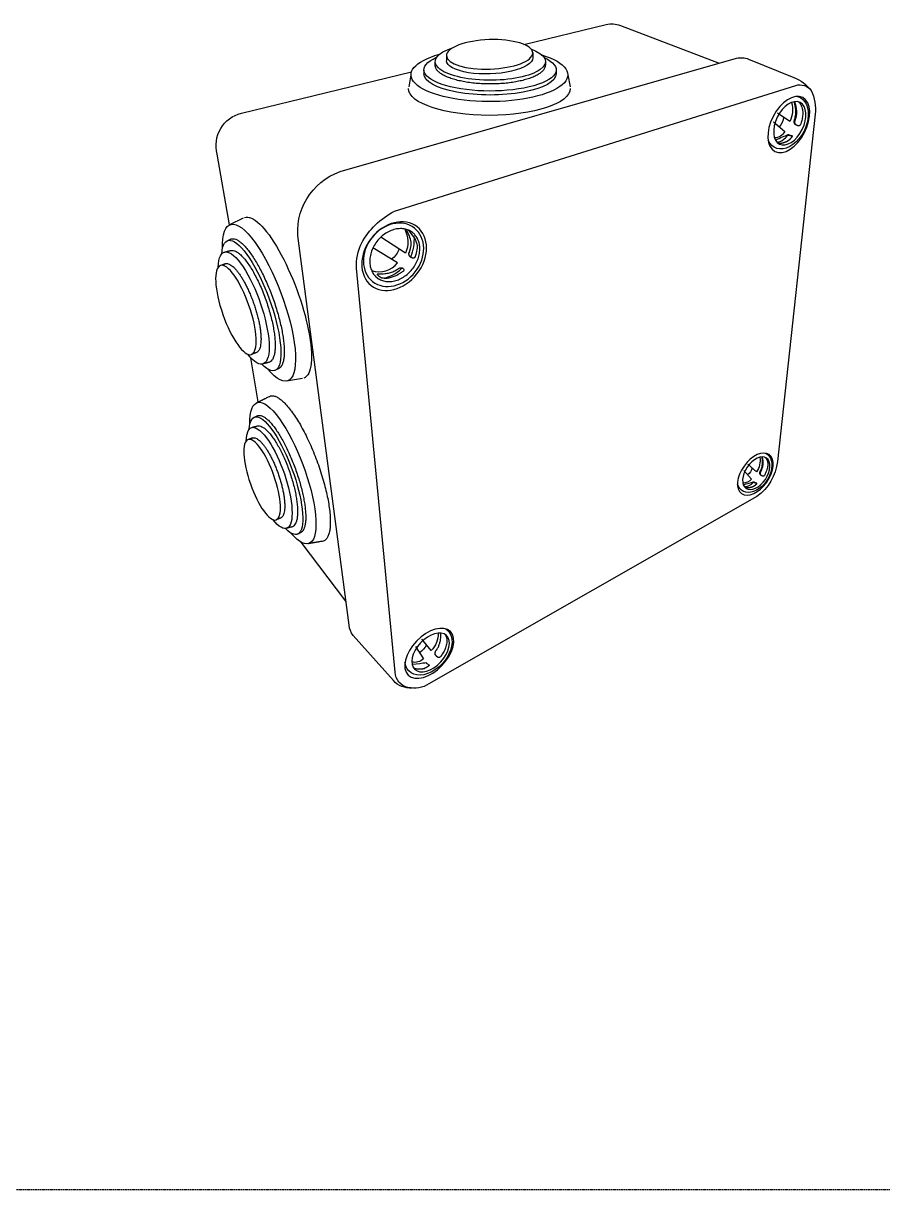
# Model space of a CAD drawing. Header units: millimetres. Extents: x 7106 to 73427, y -466 to 50348.
# Drawn here: x 59652 to 61241, y 16281 to 18412 of the extents above; entities that cross this region are included whole.
import ezdxf

# ---------------------------------------------------------------- set-up
doc = ezdxf.new("R2010")
doc.units = ezdxf.units.MM
doc.linetypes.add('DOTTED', pattern=[3.5, 0.5, -3])
for name, color, linetype in [('CCTV', 7, 'Continuous'), ('piso', 6, 'Continuous'), ('SIMBOLOS', 1, 'Continuous')]:
    doc.layers.add(name, color=color, linetype=linetype)

# ---------------------------------------------------------------- blocks, each defined once
blk = doc.blocks.new('REGISTRO 3D')
blk.add_wipeout([(-262.3, 1861.3), (-93.6, 1925.7), (-69.5, 1931.1), (-63.6, 1931.3), (-44.9, 1929.2), (49.4, 1906.2), (207.2, 1867.8), (235.4, 1861), (266.5, 1870.4), (300.6, 1875.6), (338.8, 1877.5), (369, 1876.4), (417.2, 1870.2), (459.4, 1858.3), (477.1, 1850), (497.8, 1842.4), (523.5, 1827.5), (533.5, 1817), (567.1, 1812), (594.2, 1796.7), (611.6, 1780.5), (618.7, 1767.7), (1198.7, 1626.6), (1244.7, 1603.3), (1269.5, 1574.1), (1285.3, 1516.4), (1277.5, 1464.2), (1239.9, 1245.3), (1251.4, 1234.5), (1259.4, 1215.1), (1262.9, 1193.9), (1263.9, 1173.6), (1263.7, 1164.4), (1265.7, 1152.2), (1266.2, 1146.7), (1274, 1131.2), (1276.7, 1118.8), (1277.9, 1108), (1278.2, 1101.2), (1282.7, 1092.1), (1285.7, 1078.9), (1286.7, 1067.2), (1281.6, 1012.1), (1267.8, 957.2), (1249.4, 907.1), (1230.5, 867.7), (1206.9, 831), (1188.1, 811.3), (1177.1, 804.7), (1166.5, 792.4), (1156.6, 732.7), (1141.6, 641.8), (1157.3, 630.7), (1166.8, 607.3), (1169.8, 581.5), (1169.9, 565.5), (1172, 549.5), (1178, 538.7), (1181.6, 524.3), (1182.9, 508.4), (1188.7, 494.1), (1190.3, 461.6), (1184.5, 420.5), (1173, 376.9), (1162.6, 347.3), (1153, 324.2), (1143.6, 304.8), (1136, 290.9), (1125.4, 273.9), (1113, 257.7), (1102.7, 247.7), (1091.6, 240.8), (1081, 228.5), (1073.5, 221.5), (1059.5, 212.4), (1048.5, 210.3), (1037.4, 200.2), (1031, 195.6), (1020.5, 184.1), (1007.3, 172), (994.9, 163.6), (842.4, -37.3), (836.9, -79.4), (831.5, -119.7), (827, -137.9), (805.3, -168.5), (749.3, -231.1), (695.4, -291.5), (678.9, -331.5), (626, -333.8), (569.6, -325.1), (464.1, -265.2), (-162.8, 93.1), (-494.1, 282.4), (-566.6, 325.2), (-601, 362.2), (-617.4, 392.6), (-629.3, 439), (-640.6, 543.3), (-756.3, 1604.9), (-759.2, 1639.4), (-753.2, 1681.2), (-744.7, 1703.3), (-736.7, 1712.9), (-724.2, 1724.9), (-696.2, 1743.1), (-632.8, 1769.2), (-564.8, 1797), (-530.6, 1810.9), (-506, 1815.7), (-481.1, 1811.2), (-455.1, 1803.8), (-431, 1796.9)])
at = {"layer": 'piso', "color": 1}
for p, q in [((205.4, 1832.1), (205.4, 1814.9)), ((499.5, 1822.1), (499.5, 1806.1)), ((85.7, 1757.2), (77.9, 1716)), ((125.2, 1775.2), (125.2, 1760.8)), ((576.9, 1774.4), (576.5, 1760.2)), ((620.5, 1757.2), (628.2, 1716)), ((1254.2, 1113.2), (1270.5, 1107.1)), ((1141.6, 641.8), (1166.5, 792.4)), ((990.2, 721.8), (1045.1, 713.3)), ((1073.1, 755), (1084.7, 749.4)), ((1161.3, 519.2), (1176, 513.7)), ((842.4, -37.3), (994.9, 163.6)), ((997.8, 195.9), (1008.2, 190.9))]:
    blk.add_line(p, q, dxfattribs=at)
for points in [[(235.4, 1861), (-44.9, 1929.2, 0.1485), (-93.6, 1925.7), (-431, 1796.9)], [(680.7, -307.9), (818, -154.3, 0.131413), (831.5, -119.7), (1004.7, 1191.5, 0.360148), (862.4, 1427.1), (-489.8, 1813.7, 0.161059), (-530.6, 1810.9), (-684.6, 1748.1, 0.141173), (-744.7, 1703.3)], [(1192.5, 1269), (1239.9, 1245.3), (1281.4, 1486.7, 0.421869), (1198.7, 1626.6), (618.7, 1767.7)], [(-692.1, 1586.9, 0.31493), (-689.9, 1601.4, -0.190195), (-688.3, 1665.2)], [(-677, 1662.7, 0.203206), (-671, 1598.2), (-629.6, 1626.5)], [(-615.9, 1596.5), (-654.4, 1563.6, 0.24079), (-619.4, 1541.9)], [(-627.7, 1527.5, -0.22589), (-663.5, 1551, 0.211033), (-667.8, 1551.6), (-679.7, 1548)], [(641.9, 1231.6, 0.220815), (638.9, 1149.6), (723.7, 1203.7)], [(754.8, 1089.8, -0.322081), (666.1, 1116.7), (750.4, 1167.1)], [(719.9, 1064.2, -0.177373), (653, 1096.8, 0.324552), (647.3, 1097.5)], [(-572.8, 392.5, 0.31493), (-572.7, 404.1, -0.190195), (-578.4, 454.1)], [(-569.3, 453.4, 0.203206), (-557.5, 403.7), (-528.3, 430.3)], [(-514.4, 408.4), (-540.8, 378.5, 0.24079), (-511.1, 365.4)], [(-516, 353.2, -0.22589), (-546.5, 367.7, 0.211033), (-550, 367.6), (-558.9, 363.6)], [(527.9, -146, 0.203206), (552.2, -206), (583.7, -167)], [(605.4, -191.8), (578.1, -234.4, 0.24079), (617.8, -245)]]:
    blk.add_lwpolyline(points, format="xyb", dxfattribs=at)
blk.add_lwpolyline([(674.4, -279.7), (806, 1098.4, 0.140325), (789.2, 1182.7, 0.151854), (677.3, 1292.1), (-691.9, 1721, 0.323987), (-744.7, 1703.3, 0.139428), (-758.3, 1623.3), (-629.3, 439, 0.214312), (-559.2, 319.6), (559.2, -319.6, 0.193975), (630.8, -331.6, 0.348835)], format="xyb", close=True, dxfattribs=at)
for centre, radius, start, end in [((-588.3, 1621.7), 62.7, 188.5914, 221.6384), ((768.2, 1196.6), 158.1, 176.3874, 202.5664), ((721.6, 1182.3), 63.5, 197.0977, 236.824), ((-495.5, 431.1), 49.4, 196.5709, 229.6179), ((624.6, -159.6), 62.7, 205.3609, 238.4078), ((622.5, -255.9), 78, 265.4854, 318.2434)]:
    blk.add_arc(centre, radius, start, end, dxfattribs=at)
for centre, major_axis, ratio in [((352.4, 1827.1), (-147.1, 5), 0.340642), ((-668, 1587.7), (-47.3, 91.7), 0.582918), ((-671.3, 1592), (-35, 71), 0.598078), ((678, 1139.3), (-78.6, 99.8), 0.777654), ((680.1, 1143.6), (-71.4, 90.8), 0.817045), ((1217.6, 955.5), (53, 151.6), 0.293761), ((1128.2, 376.9), (47.8, 136.8), 0.293761), ((-554.1, 395.9), (-47, 66.4), 0.582918), ((-557.1, 398.8), (-35.1, 51.6), 0.598078), ((558.1, -215.2), (-71.8, 74.1), 0.582918), ((553.7, -212.1), (-54, 57.9), 0.598078)]:
    blk.add_ellipse(centre, major_axis=major_axis, ratio=ratio, dxfattribs=at)
for centre, major_axis, ratio, start_param, end_param in [((350.3, 1802.7), (188, 0), 0.340701, 2.398993, 7.113303), ((353.1, 1757.2), (267.4, 0), 0.341296, 2.303759, 7.162613), ((350.9, 1774.4), (-225.7, 0), 0.320855, 5.668297, 10.052346), ((352.4, 1810.5), (-147.1, 5), 0.340642, 6.283185, 9.424778), ((350.9, 1760.8), (-225.7, 0), 0.320855, 6.283185, 9.424778), ((353.1, 1710.3), (275.7, 0), 0.331033, 3.141593, 6.283185), ((-662.8, 1594.9), (-42.4, 85.8), 0.671693, 6.159884, 9.934852), ((1087.1, 997.2), (101.3, 273.9), 0.280421, 6.283185, 9.424778), ((1139, 980.5), (98.4, 265.9), 0.288771, 5.577501, 10.09681), ((1165.3, 970.7), (80.6, 221.3), 0.277698, 5.726419, 9.980836), ((1191.3, 962.2), (66.5, 190.4), 0.294634, 5.627588, 10.130904), ((1170.7, 967.5), (66.5, 190.4), 0.294634, 5.625012, 5.67099), ((1057.3, 399.4), (88.8, 240), 0.288771, 5.577501, 10.09681), ((1081, 390.6), (72.8, 199.7), 0.277698, 5.726419, 9.980836), ((1104.5, 383), (60, 171.8), 0.294634, 5.627588, 10.130904), ((1085.9, 387.8), (60, 171.8), 0.294634, 5.625012, 5.67099), ((-550.8, 402), (-42.5, 62.3), 0.671693, 6.159884, 9.934852), ((561.1, -206.9), (-65.4, 69.9), 0.671693, 6.159884, 9.934852)]:
    blk.add_ellipse(centre, major_axis=major_axis, ratio=ratio, start_param=start_param, end_param=end_param, dxfattribs=at)
for points, weights, degree, knots in [([(162.3, 1802.7), (162.3, 1796.4), (162.3, 1790.1), (162.3, 1753.1), (256.3, 1734.6), (350.3, 1716.2), (444.3, 1734.6), (538.3, 1753.1), (538.3, 1790.1), (538.3, 1796.4), (538.3, 1802.7)], [1, 1, 1, 0.866025403784, 1, 0.866025403784, 1, 0.866025403784, 1, 1, 1], 2, [0, 0, 0, 1, 1, 2.047198, 2.047198, 3.094395, 3.094395, 4.141593, 4.141593, 5.141593, 5.141593, 5.141593]), ([(-701.2, 1665), (-727.6, 1643.3), (-709.1, 1590.9), (-708, 1587.8), (-706.1, 1585), (-705, 1583.7), (-703.3, 1583.3), (-698.5, 1582.5), (-694.7, 1585.3), (-691.9, 1587), (-689.2, 1588.7), (-684.3, 1594.4), (-686.9, 1601.5), (-698.7, 1633.7), (-685.3, 1665.2)], [1, 0.815275389397, 1, 0.991398041782, 1, 0.953298447853, 1, 0.919010545397, 1, 1, 1, 0.863218837189, 1, 0.930177268282, 1], 2, [0, 0, 0, 1.235183, 1.235183, 1.497699, 1.497699, 2.111342, 2.111342, 2.921808, 2.921808, 3.921808, 3.921808, 4.980178, 4.980178, 5.73198, 5.73198, 5.73198]), ([(-622.4, 1535), (-637.9, 1534.6), (-652.2, 1540.7), (-662.6, 1552.4), (-663.7, 1553.4), (-665.1, 1553.7), (-666.5, 1553.3), (-670.1, 1552.2), (-673.8, 1551.2), (-677.5, 1550.1), (-677.8, 1550), (-678.4, 1549.8), (-679, 1549.3), (-679.3, 1548.5), (-678.3, 1545.4), (-674.5, 1540.7), (-668.1, 1533.5), (-658.9, 1527.9), (-648.5, 1524.8), (-638.6, 1522.3), (-632.5, 1524.4), (-629.9, 1525.3)], [1, 0.937174384606, 0.937174384606, 1, 0.915485711658, 0.915485711658, 1, 1, 1, 1, 1, 1, 1, 1, 1, 1, 1, 1, 1, 1, 1, 1], 3, [0, 0, 0, 0, 0.875246, 0.875246, 0.875246, 1.893261, 1.893261, 1.893261, 2.893261, 2.893261, 2.893261, 4.018342, 4.643883, 5.384943, 6.288859, 14.111906, 23.461848, 35.146317, 45.548027, 56.346917, 64.577835, 64.577835, 64.577835, 64.577835]), ([(630.9, 1228.4), (600.8, 1207.2), (591.1, 1171.6), (606.2, 1138.1), (606.7, 1136.8), (607.5, 1134.9), (609.2, 1132.7), (611.2, 1131.8), (613.9, 1131.8), (617.1, 1132.7), (620.7, 1134.6), (624.2, 1137.5), (626.9, 1141.4), (627.6, 1145.9), (627.4, 1149.4), (626.6, 1151.2), (626.2, 1151.9), (614.6, 1178.7), (618.6, 1207.7), (637.1, 1230.5)], [1, 0.847772565113, 0.847772565113, 1, 1, 1, 1, 1, 1, 1, 1, 1, 1, 1, 1, 1, 1, 0.902894675465, 0.902894675465, 1], 3, [0, 0, 0, 0, 1.378702, 1.378702, 1.378702, 5.362364, 7.688966, 9.563847, 11.674221, 15.62541, 19.481231, 23.760225, 29.069534, 33.352809, 37.092248, 39.334408, 39.334408, 39.334408, 40.427434, 40.427434, 40.427434, 40.427434]), ([(1245.9, 1191.9), (1240.3, 1194.6), (1234.7, 1197.3), (1199.3, 1210.2), (1141.2, 1106.1), (1083.2, 1001.9), (1060.6, 884.8), (1038, 767.7), (1073.5, 754.8)], [1, 1, 1, 0.866025403784, 1, 0.866025403784, 1, 0.866025403784, 1], 2, [0, 0, 0, 1, 1, 2.047198, 2.047198, 3.094395, 3.094395, 4.141593, 4.141593, 4.141593]), ([(1256.3, 1153), (1246.8, 1155.4), (1237.2, 1157.9), (1204.8, 1169.2), (1155.4, 1079.7), (1105.9, 990.2), (1088.9, 889.3), (1071.8, 788.5), (1104.2, 777.2), (1115.2, 774.3), (1126.1, 771.4)], [1, 1, 1, 0.866025403784, 1, 0.866025403784, 1, 0.866025403784, 1, 1, 1], 2, [0, 0, 0, 1, 1, 2.047198, 2.047198, 3.094395, 3.094395, 4.141593, 4.141593, 5.141593, 5.141593, 5.141593]), ([(1261.8, 1107.4), (1240.9, 1134.9), (1198, 1065.9), (1155.1, 997), (1137.8, 908.3), (1120.6, 819.6), (1148.3, 810), (1156.4, 806.9), (1164.6, 803.9)], [1, 0.849567766743, 1, 0.849567766743, 1, 0.849567766743, 1, 1, 1], 2, [0, 0, 0, 1.111262, 1.111262, 2.222524, 2.222524, 3.333786, 3.333786, 4.333786, 4.333786, 4.333786]), ([(1148.4, 638.5), (1125.1, 650.1), (1101.9, 661.7), (1061.8, 676.5), (996.1, 560.3), (930.4, 444.1), (904.7, 313.1), (878.9, 182.2), (919, 167.3), (945.7, 162.8), (972.5, 158.4)], [1, 1, 1, 0.866025403784, 1, 0.866025403784, 1, 0.866025403784, 1, 1, 1], 2, [0, 0, 0, 1, 1, 2.047198, 2.047198, 3.094395, 3.094395, 4.141593, 4.141593, 5.141593, 5.141593, 5.141593]), ([(1153.7, 590.3), (1148.7, 592.7), (1143.7, 595.1), (1111.7, 606.8), (1059.3, 512.8), (1006.9, 418.8), (986.5, 313.1), (966.2, 207.4), (998.2, 195.8)], [1, 1, 1, 0.866025403784, 1, 0.866025403784, 1, 0.866025403784, 1], 2, [0, 0, 0, 1, 1, 2.047198, 2.047198, 3.094395, 3.094395, 4.141593, 4.141593, 4.141593]), ([(1163.2, 555.2), (1154.5, 557.4), (1145.9, 559.6), (1116.7, 569.8), (1072, 489), (1027.4, 408.2), (1012, 317.2), (996.6, 226.2), (1025.8, 216), (1035.8, 213.4), (1045.7, 210.8)], [1, 1, 1, 0.866025403784, 1, 0.866025403784, 1, 0.866025403784, 1, 1, 1], 2, [0, 0, 0, 1, 1, 2.047198, 2.047198, 3.094395, 3.094395, 4.141593, 4.141593, 5.141593, 5.141593, 5.141593]), ([(1168.1, 514), (1149.2, 538.8), (1110.5, 476.6), (1071.8, 414.3), (1056.2, 334.3), (1040.7, 254.3), (1065.6, 245.6), (1073, 242.8), (1080.4, 240.1)], [1, 0.849567766743, 1, 0.849567766743, 1, 0.849567766743, 1, 1, 1], 2, [0, 0, 0, 1.111262, 1.111262, 2.222524, 2.222524, 3.333786, 3.333786, 4.333786, 4.333786, 4.333786]), ([(-588.4, 452.5), (-606.7, 432.7), (-586.5, 393.8), (-585.3, 391.5), (-583.5, 389.6), (-582.5, 388.7), (-581.1, 388.6), (-577.3, 388.4), (-574.6, 391.1), (-572.7, 392.7), (-570.7, 394.3), (-567.5, 399.3), (-570.3, 404.5), (-583.1, 428.4), (-576.1, 454.5)], [1, 0.815275389397, 1, 0.991398041782, 1, 0.953298447853, 1, 0.919010545397, 1, 1, 1, 0.863218837189, 1, 0.930177268282, 1], 2, [0, 0, 0, 1.235183, 1.235183, 1.497699, 1.497699, 2.111342, 2.111342, 2.921808, 2.921808, 3.921808, 3.921808, 4.980178, 4.980178, 5.73198, 5.73198, 5.73198]), ([(-512.7, 359.7), (-524.8, 357.6), (-536.6, 360.9), (-546, 368.9), (-546.9, 369.5), (-548.1, 369.6), (-549.1, 369.1), (-551.8, 367.9), (-554.6, 366.7), (-557.4, 365.4), (-557.6, 365.3), (-558.1, 365.1), (-558.5, 364.6), (-558.6, 364), (-557.5, 361.7), (-554, 358.4), (-548.2, 353.5), (-540.4, 350.2), (-531.9, 348.9), (-524, 348), (-519.4, 350.3), (-517.5, 351.3)], [1, 0.937174384606, 0.937174384606, 1, 0.915485711658, 0.915485711658, 1, 1, 1, 1, 1, 1, 1, 1, 1, 1, 1, 1, 1, 1, 1, 1], 3, [0, 0, 0, 0, 0.875246, 0.875246, 0.875246, 1.893261, 1.893261, 1.893261, 2.893261, 2.893261, 2.893261, 4.018342, 4.643883, 5.384943, 6.288859, 14.111906, 23.461848, 35.146317, 45.548027, 56.346917, 64.577835, 64.577835, 64.577835, 64.577835]), ([(504, -150.8), (485, -179.2), (517.8, -224.1), (519.8, -226.7), (522.4, -228.8), (523.9, -229.7), (525.6, -229.6), (530.4, -229), (533.3, -225.2), (535.4, -222.8), (537.6, -220.4), (540.5, -213.5), (536, -207.5), (515.5, -180.1), (519.2, -146)], [1, 0.815275389397, 1, 0.991398041781, 1, 0.953298447853, 1, 0.919010545397, 1, 1, 1, 0.863218837189, 1, 0.930177268282, 1], 2, [0, 0, 0, 1.235183, 1.235183, 1.497699, 1.497699, 2.111342, 2.111342, 2.921808, 2.921808, 3.921808, 3.921808, 4.980178, 4.980178, 5.73198, 5.73198, 5.73198]), ([(617, -252.5), (602.2, -257.4), (586.7, -255.6), (573.5, -247.5), (572.2, -246.8), (570.7, -246.9), (569.5, -247.7), (566.3, -249.8), (563.1, -251.9), (559.9, -254), (559.6, -254.2), (559.1, -254.5), (558.6, -255.2), (558.6, -256), (560.5, -258.7), (565.5, -262.1), (573.7, -267.2), (584.1, -269.8), (595, -269.8), (605.1, -269.4), (610.4, -265.6), (612.6, -263.9)], [1, 0.937174384606, 0.937174384606, 1, 0.915485711658, 0.915485711658, 1, 1, 1, 1, 1, 1, 1, 1, 1, 1, 1, 1, 1, 1, 1, 1], 3, [0, 0, 0, 0, 0.875246, 0.875246, 0.875246, 1.893261, 1.893261, 1.893261, 2.893261, 2.893261, 2.893261, 4.018342, 4.643883, 5.384943, 6.288859, 14.111906, 23.461848, 35.146317, 45.548027, 56.346917, 64.577835, 64.577835, 64.577835, 64.577835])]:
    blk.add_rational_spline(points, weights, degree=degree, knots=knots, dxfattribs=at)
for points, knots in [([(615.3, 1219.5), (612.3, 1217.2), (609.6, 1214.6), (603.8, 1208), (601, 1203.7), (596.2, 1194.4), (594.3, 1189.4), (591.6, 1178.6), (590.8, 1172.9), (590.3, 1161), (590.7, 1154.8), (592.6, 1142.3), (594.2, 1136), (598.6, 1123.5), (601.4, 1117.4), (608, 1105.5), (611.8, 1099.8), (620.4, 1089), (625.1, 1084), (635.3, 1075), (640.7, 1071), (651.9, 1064), (657.7, 1061.1), (669.3, 1056.5), (675.2, 1054.8), (686.9, 1052.7), (692.6, 1052.2), (703.7, 1052.6), (709, 1053.3), (719, 1056), (723.7, 1057.9), (732.5, 1062.7), (736.5, 1065.6), (743.9, 1072.5), (747.2, 1076.5), (753, 1085.5), (755.3, 1090.5), (758.9, 1101.2), (760.1, 1107), (761.3, 1119.1), (761.3, 1125.5), (759.9, 1138.4), (758.5, 1144.9), (754.5, 1158), (751.9, 1164.5), (745.3, 1177), (741.5, 1183.1), (732.8, 1194.5), (727.9, 1199.8), (717.5, 1209.4), (711.9, 1213.7), (700.3, 1221), (694.2, 1224.1), (682, 1228.9), (675.9, 1230.6), (663.8, 1232.7), (657.8, 1233.1), (646.4, 1232.5), (640.9, 1231.6), (630.6, 1228.5), (625.8, 1226.4), (619.2, 1222.5), (617.2, 1221.1), (615.3, 1219.5)], [0, 0, 0, 0, 0.154884, 0.154884, 0.358531, 0.358531, 0.562177, 0.562177, 0.765823, 0.765823, 0.96947, 0.96947, 1.173116, 1.173116, 1.376763, 1.376763, 1.580409, 1.580409, 1.784056, 1.784056, 1.987702, 1.987702, 2.191349, 2.191349, 2.394995, 2.394995, 2.598641, 2.598641, 2.802288, 2.802288, 3.005934, 3.005934, 3.209581, 3.209581, 3.421906, 3.421906, 3.63423, 3.63423, 3.846555, 3.846555, 4.05888, 4.05888, 4.271205, 4.271205, 4.483529, 4.483529, 4.695854, 4.695854, 4.908179, 4.908179, 5.120504, 5.120504, 5.332829, 5.332829, 5.545153, 5.545153, 5.757478, 5.757478, 5.969803, 5.969803, 6.182128, 6.182128, 6.283185, 6.283185, 6.283185, 6.283185]), ([(648.5, 1086.5), (647.2, 1087.5), (644.7, 1089.3), (644.8, 1093.9), (646.7, 1097.3), (650, 1099.6), (654.4, 1099.7), (658.9, 1099.2), (664.3, 1096.6), (669.3, 1092.7), (676, 1089.2), (682.7, 1085.5), (690.2, 1083.1), (697.6, 1081.1), (705.9, 1079.7), (713.6, 1079), (720.6, 1078.4), (726.1, 1078.7), (730.5, 1079.2), (734.1, 1079.1), (735.5, 1077), (733.5, 1073), (728.8, 1069.3), (722.4, 1064.3), (712, 1063), (699.7, 1063), (685.8, 1067.2), (673.7, 1070.3), (664.6, 1076), (656.8, 1081), (651.3, 1084.7), (648.5, 1086.5)], [0, 0, 0, 0, 4.828352, 8.586098, 12.397416, 16.266885, 20.136812, 25.239397, 29.806817, 37.695772, 44.374791, 52.280301, 60.61842, 68.004258, 75.362624, 85.852692, 91.165546, 96.358216, 102.282024, 104.644253, 106.496215, 108.886086, 116.54656, 124.948942, 132.539403, 147.237572, 161.82013, 175.89101, 184.143265, 193.872804, 203.888256, 203.888256, 203.888256, 203.888256])]:
    blk.add_open_spline(points, degree=3, knots=knots, dxfattribs=at)

msp = doc.modelspace()

# ---------------------------------------------------------------- linework, layer by layer
at = {"layer": 'CCTV', "color": 1, "linetype": 'DOTTED'}
msp.add_line((57178.2, 16281), (61241.2, 16281), dxfattribs=at)

# ---------------------------------------------------------------- block references
at = {"layer": 'SIMBOLOS', "xscale": -0.5359268015747153, "yscale": 0.5359268015747153, "zscale": 0.5359268015747153}
msp.add_blockref('REGISTRO 3D', (60693.4, 17376.4), dxfattribs=at)

doc.saveas('drawing.dxf')
